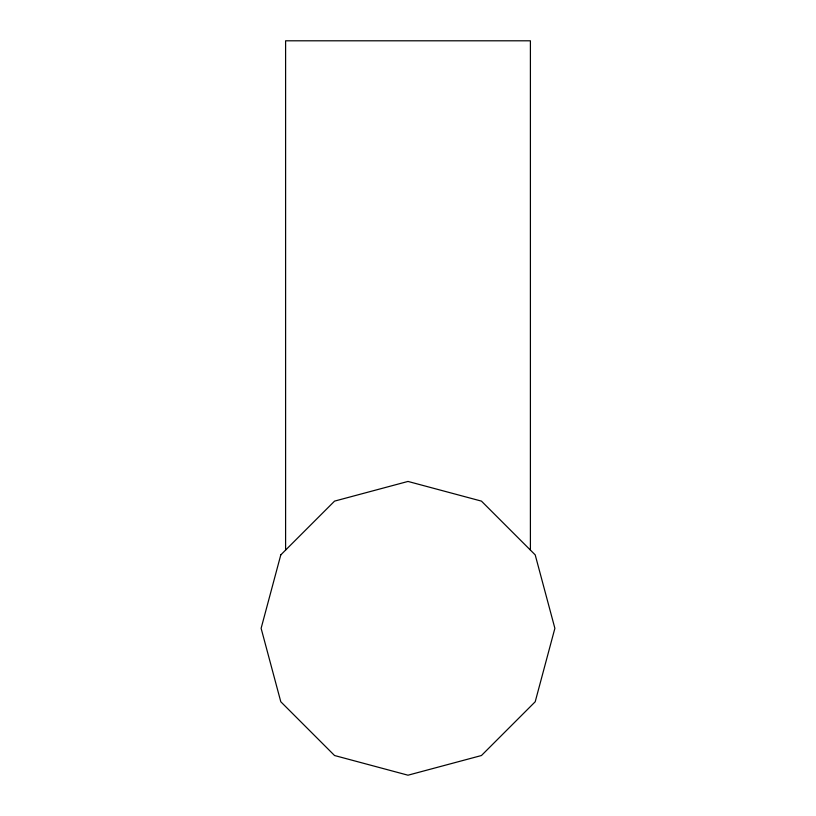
<?xml version="1.0" encoding="UTF-8"?>
<svg xmlns="http://www.w3.org/2000/svg" width="816" height="816" viewBox="0 0 816 816"><rect width="100%" height="100%" fill="white"/><g stroke="black" fill="none" stroke-linecap="round" stroke-linejoin="round"><path stroke-width="1.22" d="M530.4 550.076L530.4 40.8L285.6 40.8L285.6 550.076M280.796 554.88L261.12 628.32L280.796 701.76L334.56 755.524L408 775.2L481.44 755.524L535.204 701.76L554.88 628.32L535.204 554.88L481.44 501.116L408 481.44L334.56 501.116L280.796 554.88"/></g></svg>
